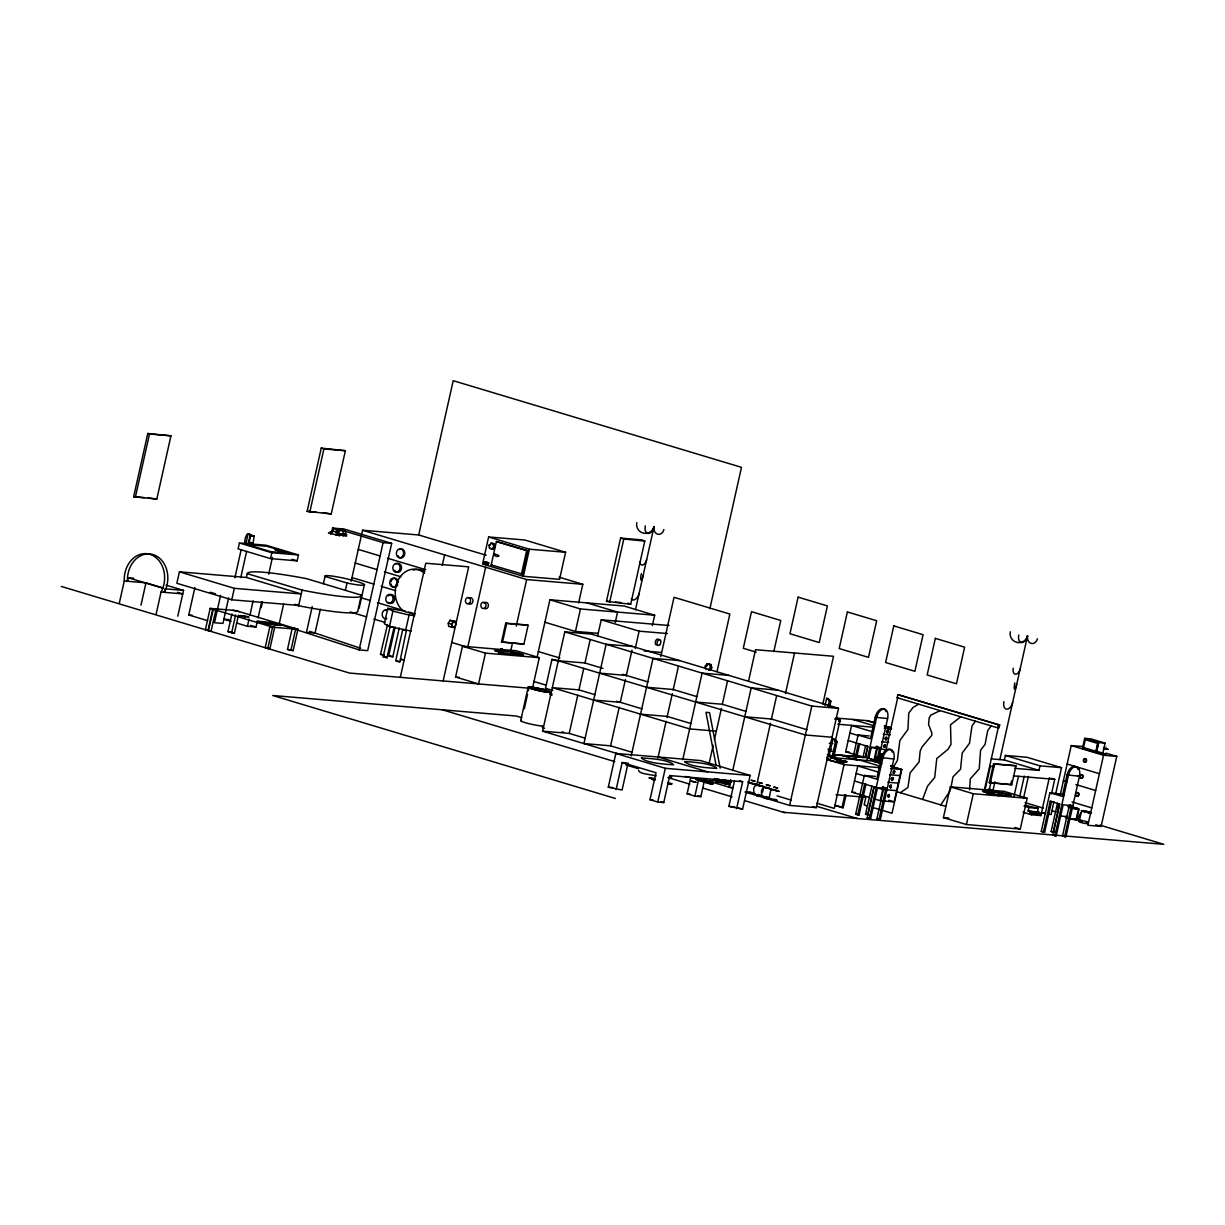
<?xml version="1.0" encoding="UTF-8"?>
<svg xmlns="http://www.w3.org/2000/svg" width="1225" height="1225" viewBox="0 0 1225 1225"><rect width="100%" height="100%" fill="white"/><g stroke="black" fill="none" stroke-linecap="round" stroke-linejoin="round"><path stroke-width="1.5" d="M969.588 789.757L970.292 778.855L979.219 768.902L980.567 750.282L985.084 744.31L987.748 730.452L991.147 725.996M880.698 753.942C878.953 755.274 881.433 753.497 881.051 755.856M881.051 755.228L881.464 754.646M1097.386 747.357L1097.554 746.393L1097.018 747.128M1097.922 744.984L1097.447 745.719L1097.523 744.815M885.078 746.04L884.527 744.54M133.648 496.737L147.781 433.497L170.949 435.824L156.815 499.05L133.648 496.737L144.382 497.641M135.363 497.243L149.496 434.017L170.949 435.824M119.284 603.282L124.276 581.002A25.036 20.167 -85.2 0 1 149.863 554.312A25.036 20.167 -85.2 0 1 161.057 592.058L156.08 614.337M133.801 578.246L128.242 577.771L127.461 581.278A25.036 20.167 -85.2 0 1 153.064 554.573A25.036 20.167 -85.2 0 1 164.257 592.333L165.038 588.827L183.551 590.389L177.778 616.175M140.998 605.119L145.974 582.84L163.492 588.092M179.417 571.83L234.312 588.322L301.289 593.972L246.409 577.465L179.417 571.83L176.859 583.284L231.755 599.791L298.732 605.426L295.072 604.323M207.607 620.646L188.757 614.981L194.867 587.617M205.387 629.742L208.097 629.972L212.874 608.626L215.937 609.545L211.159 630.89L208.449 630.661L205.387 629.742L210.164 608.396L235.537 610.525L297.92 629.282L293.158 650.628L287.492 649.418L292.27 628.073L294.551 628.257M208.449 630.661L213.211 609.315L215.937 609.545M220.592 595.335L214.467 622.713L222.95 623.433L228.662 597.877M239.411 542.981L238.094 548.877L270.495 558.6L297.139 560.851L298.456 554.956L266.055 545.232L239.411 542.981L271.812 552.72L298.456 554.956M234.909 577.741L241.141 549.78M231.755 599.791L234.312 588.322M248.507 534.146C245.812 533.059 242.979 544.053 246.347 544.16M238.446 615.195L234.465 632.973L231.648 632.728L227.957 631.625L231.938 613.847M240.789 577.511L246.623 551.434M247.894 544.482L250.344 534.605M248.491 544.497L250.926 534.85L250.053 534.513M231.648 632.728L235.629 614.95M249.471 542.262L253.054 543.058L254.203 536.075M246.409 577.465L247.266 573.652A83.989 8.345 12.6 0 1 306.464 578.644L361.36 595.136L357.868 610.739A77.895 7.733 12.6 0 1 298.655 605.747L294.995 604.645M244.877 616.558C256.178 617.813 239.564 615.226 244.877 616.558L244.142 616.282M236.547 623.02L247.45 626.297L249.073 619.023M249.9 615.379L253.146 600.832M270.495 558.6L271.812 552.72M247.45 626.297L256.025 627.016L257.25 621.565M258.062 617.921L261.721 601.552M261.185 607.707L262.441 602.118M268.688 574.173L272.425 557.406M272.057 626.618L274.676 627.399M297.92 629.282L272.547 627.215L267.785 648.484L269.913 648.668L274.691 627.322M283.664 603.91L279.147 624.107L359.109 649.908L367.684 650.628L391.663 543.364L343.995 529.032L335.42 528.312L383.088 542.644L391.663 543.364M307.123 511.346L321.256 448.12L345.373 450.723L331.24 513.949L307.123 511.346L316.05 512.096M309.787 512.142L323.921 448.917L345.373 450.723M298.655 605.747L302.146 590.144A77.895 7.733 12.6 0 0 361.36 595.136M290.861 650.429L295.638 629.083M312.207 606.62L306.464 632.314L315.039 633.034L360.671 648.285M331.975 530.976L332.649 527.96L338.054 529.215L337.38 532.247L339.616 535.662L328.453 533.043L331.975 530.976L337.38 532.247L336.324 531.742M332.649 527.96L333.705 528.45L333.032 531.466L330.627 534.069M323.4 583.728L325.023 576.408A20.366 2.021 12.6 0 1 341.913 577.787A20.366 2.021 12.6 0 1 364.407 584.539L359.277 607.462A20.366 2.021 12.6 0 1 358.741 608.151M338.054 529.215L336.4 529.077L336.217 535.386M320.368 609.177L315.039 633.034L309.573 631.396M339.616 535.662L337.442 534.651L340.535 529.292L339.493 528.802L336.829 531.528M340.841 530.287L341.132 528.94L344.883 530.058L346.522 536.198L337.533 534.59M344.883 530.058L343.245 529.92L343.123 535.907M345.419 590.343L347.058 583.023A20.366 2.021 12.6 0 0 364.407 584.539M351.177 581.217L362.569 530.241L418.705 534.973L486.172 555.247M359.109 649.908L383.088 542.644M405.383 611.107L387.804 608.35L384.359 623.785L389.458 626.557L411.187 631.089M384.191 655.36L380.47 654.38L387.544 624.52M389.458 626.557L392.903 611.122L387.804 608.35M389.979 626.511L394.098 627.414L386.916 657.748L383.195 656.768L390.117 626.419M399.243 628.012L392.812 656.768L390.484 656.447L388.692 655.804L395.124 627.047M418.705 534.973L453.204 380.684L741.477 467.322L709.888 608.672M406.424 630.263L399.855 661.791L397.528 661.469L395.721 660.826L402.719 629.558L403.5 629.589M402.719 629.619L405.582 630.416L409.089 615.057L414.647 615.654M400.284 677.333L425.779 563.224L468.654 566.838L443.144 680.947M442.271 565.353L444.614 554.91M539.306 657.672L485.452 653.139L478.562 683.933L455.593 677.027L462.468 646.233L516.337 650.766L539.306 657.672L532.431 688.465M488.622 536.963L482.573 564.021L523.366 576.286L559.549 579.333L565.598 552.276L524.805 540.011L488.622 536.963L529.414 549.229L565.598 552.276M488.423 564.204L484.457 563.087L484.763 561.724L488.729 562.826L488.086 564.174L488.729 562.826M485.1 561.739L484.457 563.087M485.636 567.236L467.736 647.29L451.688 642.451M522.401 574.081L491.194 564.909L496.416 541.511L527.623 550.699L522.401 574.081L521.467 574.004L526.704 550.622L527.623 550.699M501.515 642.007L505.726 623.173L527.179 624.98L528.128 625.271L523.917 644.105L501.515 642.007L523.917 644.105M502.48 642.298L506.675 623.464L528.128 625.271M523.366 576.286L529.414 549.229M510.84 650.307L512.509 642.849M516.261 626.097L526.658 579.563L582.794 584.294L578.644 602.914M510.702 655.436L511.483 651.945L513.903 652.205M520.717 720.56L528.205 687.057M524.3 708.785L527.516 694.437M528.312 690.854L529.108 687.271M537.117 657.044L549.918 599.775L624.122 606.038L654.671 615.21L652.358 625.577M560.039 660.857L551.939 659.387L545.493 688.266L552.781 690.456M618.181 753.88L542.583 731.157L564.786 631.855L591.43 634.091L838.513 708.341L816.309 807.658L789.62 805.407L745.045 792.008M544.895 622.239L575.444 631.426L580.466 608.963L654.671 615.21M542.583 731.157L569.227 733.407L577.741 695.325M716.273 731.157L689.644 728.906L552.307 687.638L578.95 689.889L583.758 668.375M832.005 737.236L805.361 734.985L558.324 660.75L584.968 662.985L590.22 639.511M597.57 636.204L601.245 619.789L669.049 625.5M606.467 601.307L620.6 538.081L642.053 539.888L644.809 541.098L630.676 604.323L606.467 601.307L610.05 601.613M609.652 602.271L623.785 539.031L644.809 541.098M615.256 622.453L617.568 612.087L587.02 602.914M635.469 609.774L654.058 526.582A8.897 8.82 47.5 0 1 643.493 533.212A8.897 8.82 47.5 0 1 636.77 522.585M632.804 646.524L606.115 644.273L583.912 743.575L610.601 745.826L619.237 707.208M625.393 679.63L620.279 702.308L593.635 700.057M626.22 675.94L631.978 650.199M635.254 648.469L639.113 631.166L667.365 633.539M628.103 763.053L622.086 790.033L608.289 787.185L615.838 753.436L700.654 760.587L750.113 775.456L742.564 809.189L728.844 806.356L734.479 781.183M616.129 789.528L622.147 762.562L626.618 762.93M631.227 755.856L653.017 658.376L679.707 660.612M660.78 656.6L674.041 597.295L729.87 614.062L717.023 671.53M651.669 779.008C656.891 777.324 648.76 780.57 655.207 780.065M657.917 758.091L666.14 721.311M666.967 717.62L672.311 693.718M673.122 690.043L678.466 666.14M653.66 779.238L653.844 778.442M657.81 802.053L649.985 799.711L656.018 772.73L622.147 762.562M750.113 775.456L665.298 768.305L657.748 802.038L663.766 802.559L669.738 775.563L742.641 781.718L736.608 808.684M671.775 783.709L669.371 784.322L671.775 783.709L668.237 782.653M682.754 759.745L702.109 673.122L728.798 675.373M704.452 780.463L700.822 796.648L694.866 796.158L687.103 793.815L690.716 777.63M694.866 796.158L698.495 779.973M709.061 763.65L713.18 745.259M714.405 739.732L721.403 708.479M722.214 704.804L727.558 680.886M710.622 784.107L713.042 783.495L710.622 784.107L696.03 779.712L696.213 778.916L710.806 783.311M730.284 784.949L715.89 781.703L716.166 780.509L730.896 782.438M725.322 784.536L725.583 783.342L730.559 783.755M748.552 681.008L755.549 649.709L833.536 656.278L822.832 704.145M727.497 782.683L727.757 781.489M730.667 779.774L729.013 787.185L732.826 787.507M732.734 770.51L751.201 687.883L777.89 690.134M773.817 651.593L780.769 620.478L751.492 611.673L743.299 648.285L756.116 652.129M761.766 795.76C751.859 799.803 750.634 781.519 760.22 785.424M756.514 785.761L770.494 723.225M771.321 719.55L776.665 695.647M769.606 798.118C759.378 802.069 758.673 783.816 768.044 787.767M762.578 792.131L763.788 786.572L761.261 785.684M785.485 693.503L794.535 652.986M774.644 799.374L777.171 800.384L768.978 798.577L771 789.39L773.511 789.604M789.62 805.407L811.823 706.09L838.513 708.341M825.053 705.585L826.676 698.296L828.253 698.618L830.887 701.236L829.662 706.702M828.1 706.381L829.325 700.914L826.676 698.296M829.264 755.121L832.923 738.736L834.501 739.058L837.134 741.676L833.475 758.061L829.264 755.121L830.841 755.457M834.271 755.902L837.594 759.178L836.981 761.889L830.091 760.465L830.688 757.754L827.365 754.462M840.335 721.448L838.681 720.836L840.319 721.525M835.174 741.845L840.182 719.442L836.537 718.355M831.913 757.739L835.572 741.339L832.923 738.736M840.442 721.035L839.661 720.775M833.612 756.284L835.94 742.901M834.225 756.759L834.317 756.851M836.675 760.97L837.043 759.301C840.488 758.505 848.864 765.901 839.002 762.272L836.843 760.143M836.537 760.893L837.211 759.332M839.002 762.272L837.119 760.112M840.702 760.878L842.478 762.011L837.977 760.97M841.483 761.047L836.935 759.944M865.11 757.601L845.679 751.767L851.559 725.506L872.751 731.876M879.55 767.646L844.025 764.645L834.24 808.408L816.815 803.171M846.582 761.965L834.332 758.505M846.215 761.843L843.428 761.077M844.974 761.108L846.199 761.935M853.121 757.157L858.082 735.015L869.122 735.949M834.945 805.438L842.034 807.566L844.882 794.78M842.034 807.566L843.213 807.658L846.077 794.887M855.157 758.091L858.403 743.606L859.705 743.713L856.459 758.214M869.597 797.506L851.942 792.192L857.806 765.947L878.999 772.317M862.875 757.953L865.631 745.566M865.371 756.805L867.744 746.193M865.432 757.387L867.882 746.454L858.403 743.606M886.088 711.618A9.341 5.467 -73.3 0 0 880.515 709.153A9.341 5.467 -73.3 0 0 875.232 717.237L870.424 738.721L858.082 735.015M867.147 759.745L876.564 717.651A9.341 5.467 -73.3 0 1 884.113 709.045A9.341 5.467 -73.3 0 1 887.604 718.57L878.968 757.142M857.76 814.839L864.651 784.046L865.952 784.153L859.077 814.947L855.662 814.212L864.329 775.456L875.37 776.39M868.847 758.122L871.297 747.204L881.02 748.016L876.059 746.53M877.131 746.025L873.946 760.25L870.408 759.194M874.344 761.873L877.605 747.281L879.703 747.908L876.855 760.679M868.969 815.054L865.554 814.303L871.894 786.006M878.555 760.863L879.994 754.401M879.504 759.24L880.576 754.447M867.668 814.947L873.992 786.634M880.132 759.316L881.219 754.493M882.306 786.955L887.283 788.456L877.544 787.629L870.623 818.591L869.321 818.484L867.208 817.841L874.129 786.894L875.446 787.001M869.321 818.484L882.812 758.076A9.341 5.467 -73.3 0 1 890.361 749.47A9.341 5.467 -73.3 0 1 893.852 759.01L880.331 819.479L879.014 819.372L876.916 818.744L883.853 787.706L885.951 788.349L879.014 819.372M984.242 790.493L998.207 728.002L897.159 697.745L897.864 694.621L999.677 724.94L998.987 728.063L997.671 727.956L998.375 724.832L999.677 724.94M885.782 751.093L897.695 697.791M874.895 799.098L880.193 800.691L883.378 786.465M880.193 800.691L894.143 801.87L901.37 769.56L890.529 766.299M891.356 766.375L901.814 769.514L892.03 813.278L872.874 807.52M943.418 817.626L950.309 786.833L1004.178 791.365L1027.147 798.271L1020.272 829.065L966.403 824.532L943.418 817.626L948.808 818.086M966.403 824.532L973.278 793.739L1027.147 798.271M984.686 791.61L990.336 766.299L994.088 766.605M989.356 782.607L993.567 763.788L1015.02 765.594L1015.969 765.87L1011.758 784.704L989.356 782.607L1011.758 784.704M990.305 782.897L994.516 764.063L1015.969 765.87M989.172 790.278L991.178 781.305M992.862 790.998L994.93 781.764M999.876 759.607L1027.561 635.775A8.897 8.82 47.5 0 1 1016.98 642.421A8.897 8.82 47.5 0 1 1010.273 631.794M991.255 758.888L1004.347 759.99L1005.357 755.442L1026.918 757.264L1061.539 767.677L1055.567 794.367M998.543 796.051L999.324 792.544L1000.396 792.621M1010.809 784.413L1011.574 780.999M1013.948 796.51L1018.465 776.282M1019.767 796.296L1024.284 776.068M1023.472 798.486L1028.403 776.42M1028.081 811.103L1028.862 807.597L1038.203 808.393L1037.422 811.884L1028.081 811.103L1039.596 812.543L1039.321 813.737L1029.98 812.941L1030.24 811.746M1014.652 768.335L1038.984 770.387L1039.994 765.855L1061.539 767.677M1031.603 814.793L1031.879 813.522L1041.235 814.303L1040.944 815.574L1031.603 814.793L1023.013 812.206M1045.139 813.645L1041.526 812.558L1049.32 777.707M1043.363 832.051L1050.238 801.257L1051.555 801.38L1044.665 832.173L1041.265 831.423L1049.917 792.667L1064.494 794.658M1051.448 794.014L1054.74 779.345L1051.127 778.258M1053.929 801.701L1051.065 814.533L1048.309 814.303M1051.157 831.53L1054.572 832.265L1051.157 831.53L1057.481 803.217M1057.16 808.638L1057.941 805.147M1060.283 794.719L1071.263 745.566L1082.594 746.515M1053.255 832.158L1059.579 803.845M1077.939 769.285A9.341 5.467 -73.3 0 0 1072.35 766.804A9.341 5.467 -73.3 0 0 1067.067 774.904L1062.274 796.388L1049.917 792.667M1050.238 801.257L1059.732 804.105L1052.811 835.067L1054.909 835.695L1068.414 775.303A9.341 5.467 -73.3 0 1 1075.963 766.697A9.341 5.467 -73.3 0 1 1079.455 776.237L1065.918 836.706L1064.617 836.598L1062.519 835.971L1069.456 804.932L1071.553 805.56L1064.617 836.598M1054.909 835.695L1056.226 835.802L1063.132 804.856L1072.87 805.667M1082.441 748.383L1084.692 738.353L1090.985 738.889L1105.057 743.116L1102.806 753.145L1096.513 752.609L1082.441 748.383L1085.595 748.659M1069.088 818.514L1076.071 819.632L1078.031 810.812M1068.812 818.759L1076.607 820L1079.026 809.189L1077.403 808.423M1088.367 823.92C1078.72 822.542 1073.973 821.944 1082.533 810.69M1088.458 822.067L1079.562 819.862L1081.154 812.527M1096.513 752.609L1098.748 742.595L1105.057 743.116M1116.756 756.376L1103.541 755.258L1087.877 825.283L1101.107 826.4L1116.756 756.376L1106.007 753.145M846.98 761.95L843.535 760.97L844.331 761.521M950.631 789.114L953.019 776.818L960.538 769.239L962.207 753.053L969.496 743.269L971.992 725.904L975.345 721.249M891.218 786.848L890.988 785.133L890.575 787.966M893.469 766.972L897.389 760.465L899.854 740.528L907.939 729.396L908.766 713.057L913.146 707.361L918.627 704.191M922.624 799.435L927.493 786.236L934.736 777.385L936.773 758.535L947.92 749.394L951.013 744.341L950.508 724.817L960.722 716.855M880.239 754.003L879.826 754.845M881.51 754.585L880.775 753.972M894.449 772.362L893.163 773.281M448.258 623.249L449.988 620.309L455.501 621.504L455.884 624.612L454.138 627.567L448.641 626.373L448.258 623.249L451.627 624.26L452.01 627.384M451.627 624.26L453.373 621.32L455.501 621.504M950.11 790.891L940.754 804.886M884.802 746.745L883.286 746.622L884.971 744.662L885.047 747.173L883.73 746.76L884.726 744.693M488.882 545.309L491.837 543.15L494.257 543.869L494.885 546.855L493.078 549.106L489.51 548.279L488.882 545.309L490.046 545.401M491.929 549.014L493.721 546.748L493.093 543.778L490.674 543.043M705.906 669.386L705.232 666.155L707.162 663.72L711.082 664.624L711.756 667.839L709.811 670.274L708.509 670.167L710.439 667.732L709.765 664.517L707.162 663.72M708.463 663.843L706.534 666.278L705.232 666.155M900.298 792.728L907.924 787.491L910.068 772.975L919.072 761.965L920.189 750.986L922.088 746.852L931.674 735.475L931.903 733.025L928.581 724.465L929.208 717.819L930.847 715.124L940.08 710.638M887.359 732.887L887.972 730.222L887.574 733.055M882.643 756.744L881.097 755.641M892.658 777.661C889.151 781.581 895.95 779.85 892.443 777.492M638.669 770.448C638.746 773.94 651.777 774.567 656.232 775.915M725.552 780.126L722.643 779.712M250.926 534.85L247.282 534.054M406.838 630.523L405.582 630.416M380.47 654.38L381.725 654.487M383.195 656.768L385.523 657.09M388.692 655.804L389.948 655.911M495.987 650.674L497.825 651.777M649.128 777.906C662.939 780.8 643.493 777.171 651.118 778.074M761.46 786.19L757.816 785.332L759.944 785.592M763.803 786.695L755.595 784.766M761.399 796.189L763.895 796.403M768.978 798.47L771.474 798.685M987.09 793.601L988.024 793.632M1079.026 809.189L1077.433 809.082M1081.889 810.674L1084.615 811.945M1078.781 821.378L1082.027 821.653M882.812 754.033L881.954 756.836M881.112 754.983L882.184 753.957L883.332 754.508M879.872 754.049L880.438 753.528M668.728 777.339L671.729 776.972L670.167 775.777M1009.614 795.393L1010.104 794.994M1105.103 748.659L1105.823 748.781M250.666 534.789L249.716 534.712M251.339 535.447L251.692 535.784M254.218 536.305L253.866 535.968M245.23 543.686L246.332 543.854M241.019 615.608L239.733 615.654L240.544 615.547M496.722 650.705L494.594 650.49L503.904 653.293M499.004 652.833L501.025 653.155M748.153 782.254L748.965 782.239L748.138 781.734M989.57 794.244L990.397 794.382M773.587 789.911L776.987 790.799L774.843 790.11M1069.333 806.647L1068.69 807.03M1066.454 817.32L1065.337 817.519L1067.526 818.392M879.657 755.381L879.795 754.141M510.657 651.7L522.325 654.181M147.949 497.932L156.815 499.05M323.201 512.693L331.24 513.949M493.093 543.778L494.257 543.869M344.577 531.42L339.187 530.149M493.721 546.748L494.885 546.855M489.51 548.279L493.078 549.106M484.472 564.174L488.285 564.495M491.194 564.909L492.113 564.985M285.012 552.444L282.516 551.663L283.281 551.832M615.409 602.057L620.769 602.516M124.276 581.002L145.974 582.84M161.057 592.058L182.755 593.895L177.502 592.318M575.444 631.426L597.708 633.31M454.108 627.215L452.209 627.047L451.872 624.275L453.418 621.672L455.302 621.825L455.654 624.597M239.243 611.643L232.719 610.295M644.273 650.996L661.224 652.42M188.757 614.981L192.141 615.272M270.403 622.438L256.837 621.152L267.724 624.413M228.983 619.636L223.838 619.207L231.112 621.381M272.088 626.542L269.929 626.434L272.547 627.215M709.765 664.517L711.082 664.624M710.439 667.732L711.756 667.839M495.911 650.46L511.483 651.945M505.848 653.446L522.263 654.395M227.957 631.625L234.465 632.973M897.159 697.745L898.476 697.852M599.653 673.168L626.297 675.404M287.492 649.418L293.158 650.628M646.555 687.256L673.199 689.507L696.841 696.612M455.593 677.027L459.176 677.318M695.647 702.017L722.291 704.268L745.933 711.373M528.71 688.159L349.523 673.061L61.25 586.423M536.106 688.772L545.293 689.553M887.604 718.57L875.232 717.237M835.756 718.003L867.683 720.698L874.65 722.796M834.654 718.983L840.182 719.442M837.778 724.205L873.303 727.206M884.266 728.125L891.249 728.722M884.649 728.247L891.632 728.829M744.739 716.778L771.382 719.014L807.045 729.732M883.302 734.296L890.284 734.878M640.537 714.16L667.181 716.411L690.823 723.5M881.617 741.814L888.6 742.396M829.233 743.253L832.908 743.56M886.915 749.914L871.159 747.434M827.993 749.149L831.622 749.455M845.679 751.767L849.17 752.058M828.222 750.894L832.005 751.216M875.553 761.889A2.634 1.547 -73.3 0 0 877.161 759.561A2.634 1.547 -73.3 0 0 876.625 757.035L893.852 759.01M876.625 757.035L882.49 758.137A2.94 1.715 -73.3 0 0 881.908 758.734M833.505 754.631L859.613 756.836M834.363 754.784L865.861 757.433L878.187 761.138M834.378 757.8L873.93 761.138L880.913 763.236M1013.427 775.854L1054.74 779.345M890.606 765.625L894.051 765.916M890.529 768.565L901.814 769.514M889.549 774.736L900.023 775.609M887.88 782.254L898.338 783.127M983.752 791.059L987.442 791.365M991.117 791.672L1003.306 793.096M999.324 792.544L982.419 791.105L988.407 793.111M1009.247 795.53L992.633 793.923M896.654 790.646L882.704 789.467L875.645 787.353M1024.789 805.162L1038.203 808.393M851.942 792.192L855.418 792.498M715.89 781.703L722.52 782.27M836.032 794.765L865.861 797.276L864.161 804.902L867.637 805.958M1041.526 812.558L1045.645 812.91M1059.395 815.911L1066.944 816.539M746.255 791.748L750.343 792.606M755.167 794.596L760.174 795.01L758.198 794.489M762.991 796.939L768.764 797.613M773.067 799.435L775.578 799.634M608.289 787.185L612.76 787.553M687.103 793.815L690.088 794.076M865.554 814.303L866.871 814.426M855.662 814.212L859.077 814.947M1041.265 831.423L1044.665 832.173M867.208 817.841L870.623 818.591M876.916 818.744L880.331 819.479M649.985 799.711L652.971 799.956M728.844 806.356L734.801 806.862M783.326 812.267L1163.75 844.316L1099.882 825.114M1062.519 835.971L1065.918 836.706M1008.451 795.285L1011.467 795.469L1009.323 794.658M714.757 778.595L719.626 779.345M247.986 534.023L245.98 543.793M251.676 535.478L251.355 535.677M504.792 653.323L523.626 654.854L518.818 653.262M501.729 653.645L502.694 653.752L501.377 653.583M989.815 789.957C983.507 788.533 994.991 790.768 989.739 790.064M987.687 793.57L987.197 793.662M994.501 794.29L989.892 793.433M1070.267 806.754L1067.756 806.54L1070.313 807.597M1076.499 808.975L1077.908 809.22M1082.242 810.613L1083.451 810.797M1089.561 812.971L1090.771 813.17M755.136 793.907L747.847 792.391M501.76 648.622L501.882 648.653M501.515 649.25C506.078 650.138 497.549 648.484 501.882 649.128M505.42 653.538L502.066 652.833M500.198 653.032L498.881 652.864L499.846 653.231M240.82 615.608L242.244 615.823M396.517 660.857L399.855 661.791M989.218 794.183L990.045 794.168M1075.351 808.791L1076.867 809.097M1083.222 810.72L1088.535 811.823M1088.428 812.787L1089.791 813.063M751.645 783.188L750.481 783.081L753.88 783.74M1001.223 792.606L1008.757 794.336M248.399 534.1L249.333 534.284M251.967 535.493L253.56 535.846M253.575 536.244L251.523 535.769M250.574 544.191C245.337 543.272 254.754 545.906 252.12 544.574M246.225 543.808L247.634 544.114M247.649 544.467L246.7 544.268M242.917 616.573L245.214 616.941L244.617 616.451M402.183 659.433C396.686 658.591 407.466 661.24 403.239 659.678M1071.186 806.831L1074.111 807.428M1071.416 806.938L1072.702 807.183M1075.581 808.898L1071.232 807.933M1084.431 810.919L1087.142 811.517M991.745 793.907L983.782 791.917M1088.581 812.864L1081.185 810.644M989.371 794.259L988.376 794.06M751.828 782.974C740.911 781.305 762.348 786.542 753.942 783.479M274.921 549.657L275.135 549.703M843.658 762.93L838.635 761.628M1104.537 753.743C1098.121 752.563 1109.176 755.595 1105.654 754.033M829.325 700.914L830.887 701.236M835.572 741.339L837.134 741.676M834.746 757.632L835.894 758.903M830.688 757.754L840.273 759.898M843.581 760.817L846.705 761.475M837.134 759.454L841.131 760.434M837.533 759.852L841.192 760.74M837.364 760.357L841.054 761.292M837.67 760.664L841.284 761.567M838.298 761.276L842.892 762.425M270.832 624.245L264.646 622.499M515.25 652.343L517.241 652.757M281.888 551.51L279.79 550.821M501.04 653.568L499.616 653.201M242.183 615.853L243.653 616.206M390.469 656.003L392.812 656.768M1072.671 808.286L1074.157 808.623M988.361 793.662L989.356 793.892M774.552 789.803L779.207 791.319L771 789.39M749.792 792.054L751.92 792.544M274.109 624.49L267.862 622.867M272.042 624.275L265.978 622.652M277.493 624.765L272.302 623.265M276.728 624.75L271.2 623.219M340.535 529.292L343.245 529.92M333.705 528.45L336.4 529.077M337.84 533.243L346.828 534.835L344.654 533.824M1106.053 747.066L1106.037 747.189M275.625 624.689L269.684 623.066M392.903 611.122L409.089 615.057M268.091 623.908L261.997 622.101M1005.005 793.463L1010.166 794.78M249.303 534.314L250.222 534.529M498.728 652.159L500.443 652.573M1074.034 807.474L1076.821 808.148M988.82 793.8L989.785 794.014M242.244 616.435L240.835 616.098M382.797 654.701L384.175 655.099M766.023 796.847L767.998 797.368M839.094 720.882L840.044 721.142M684.821 776.466L705.11 780.478L714.864 780.692L713.317 779.483M1075.32 807.796L1077.877 808.5M1088.397 811.823L1089.745 812.16M501.362 653.293L502.311 653.522M988.039 793.923L986.845 793.601M1086.131 822.557L1088.336 823.231M386.043 657.228L387.314 657.733M768.243 788.058L769.423 788.533L765.64 787.69L771.628 789.038L763.42 787.124M321.256 448.12L323.921 448.917M620.6 538.081L623.785 539.031M147.781 433.497L149.496 434.017M496.416 541.511L526.704 550.622M559.09 577.174L582.794 584.294M1084.692 738.353L1098.748 742.595M484.763 561.724L488.392 562.811M362.569 530.241L526.658 579.563M1097.539 751.553L1102.806 753.145M1071.263 745.566L1103.541 755.258M897.864 694.621L998.375 724.832M549.918 599.775L580.466 608.963M601.245 619.789L639.113 631.166M358.282 549.413L380.163 555.997M387.452 558.187L425.749 569.686M1067.143 764.017L1099.407 773.71M1078.123 775.823L1079.455 776.237L1067.067 774.904M1005.357 755.442L1039.994 765.855M355.235 563.056L377.116 569.625M384.405 571.815L400.82 576.745M1004.347 759.99L1038.984 770.387M885.108 725.935L890.345 727.512M866.856 720.637L875.569 723.255M884.282 725.874L891.249 727.956M1063.392 780.8L1066.975 781.872M1075.933 784.567L1095.655 790.493M564.786 631.855L811.823 706.09M852.906 719.458L873.823 725.736M993.567 763.788L994.516 764.063M505.726 623.173L506.675 623.464M292.025 559.32L297.139 560.851M351.988 577.572L373.87 584.141M381.159 586.346L395.752 590.726M849.874 733.025L858.71 735.674M325.023 576.408L347.058 583.023M1072.043 801.962L1091.766 807.888M449.988 620.309L453.373 621.32M848.19 740.543L857.025 743.192M584.968 662.985L602.93 668.391M622.698 674.332L647.933 681.912M361.099 597.769L370.21 600.51M377.499 602.7L403.025 610.372M408.66 611.995L415.321 614.001M538.342 651.562L559.902 658.039M413.744 614.23L403.745 611.214A22.586 18.191 -85.2 0 1 398.493 579.486A22.586 18.191 -85.2 0 1 424.539 573.3M450.769 626.542L454.138 627.567M551.939 659.387L559.228 661.577M1025.049 802.635L1043.302 808.117M1052.428 810.858L1056.088 811.961M1076.009 818.851L1079.592 819.938M1095.732 824.793L1101.107 826.4M1024.023 806.142L1028.862 807.597M873.103 761.062L881.816 763.68M247.266 573.652L302.146 590.144M1037.422 811.884L1039.596 812.543M950.309 786.833L973.278 793.739M1039.321 813.737L1041.235 814.303M859.154 759.898L880.071 766.176M841.682 755.396L857.546 760.174M1035.799 814.028L1040.944 815.574M1029.98 812.941L1031.879 813.522M350.151 611.933L366.551 616.879M373.839 619.069L384.788 622.346M462.468 646.233L485.452 653.139M826.599 759.408L844.025 764.645M578.95 689.889L595.12 694.743M616.68 701.221L641.931 708.816M864.329 775.456L876.671 779.161L881.479 757.678A9.341 5.467 -73.3 0 1 886.762 749.593A9.341 5.467 -73.3 0 1 892.336 752.058M856.122 773.465L864.957 776.114M1054.112 835.174L1056.226 835.802M533.579 681.406L546.166 685.188M896.868 791.687L945.577 806.341M1014.958 827.472L1020.272 829.065M854.438 780.983L863.273 783.632M864.651 784.046L874.129 786.894M210.302 592.242L215.447 593.788M888.845 800.277L894.143 801.87M166.018 585.121L183.551 590.389M128.242 577.771L163.292 588.306M270.235 622.285L281.122 625.546L267.555 624.26L258.062 621.397M210.164 608.396L269.929 626.358L265.167 647.703L269.913 648.668M250.574 625.378L256.025 627.016M836.124 805.529L843.213 807.658M739.532 780.784L742.641 781.718M658.238 757.019L707.698 771.872M521.835 717.682L516.368 716.043L272.762 695.509L615.348 798.47M817.152 806.433L857.286 818.499M569.227 733.407L585.397 738.262M610.601 745.826L632.253 752.334M725.583 780.386L731.08 782.04M777.094 795.867L791.35 800.155M812.742 806.586L816.309 807.658M716.166 780.509L725.583 783.342M703.548 779.529L732.565 788.257M615.838 753.436L665.298 768.305M697.117 778.702L713.042 783.495M696.933 779.498L712.858 784.291M442.409 709.811L614.705 761.582M625.699 764.89L638.531 768.749M667.855 777.553L689.843 784.168M702.675 788.027L731.999 796.847M744.831 800.691L784.98 812.757M651.853 778.212L655.39 779.268M668.054 783.449L671.591 784.505M697.729 795.714L700.822 796.648M737.909 807.78L742.564 809.189M660.597 801.609L663.766 802.559M889.273 794.55C884.236 795.699 891.693 799.037 888.891 794.428M1089.53 812.144L1090.74 812.481M1068.889 807.229L1069.946 807.566M247.879 544.222L248.767 544.558M1074.402 818.974L1076.208 819.617M501.714 653.384L502.556 653.614M1090.449 812.451L1091.444 812.772M1075.045 819.004L1076.607 820M240.544 615.961L239.733 615.654M627.92 603.113L630.676 604.323M841.529 760.878L842.478 762.011M843.612 763.175L840.166 759.791L837.64 759.255L840.702 762.348M839.431 759.73L842.417 762.685M838.558 759.546L841.468 762.379M834.485 758.076L835.695 759.148M826.752 757.157L830.091 760.465M893.423 773.266L893.745 770.984L895.046 771.398L893.821 773.496L893.102 771.138L894.602 771.275M720.147 768.197L709.551 712.644L705.968 712.337L716.15 765.686M484.013 603.358A3.2 2.572 -85.2 0 1 487.489 603.052A3.2 2.572 -85.2 0 1 487.902 607.324A3.2 2.572 -85.2 0 1 484.503 608.366M399.381 549.596A4.502 3.629 -85.2 0 1 404.327 551.097A4.502 3.629 -85.2 0 1 402.933 557.283A4.502 3.629 -85.2 0 1 397.987 555.782M396.15 564.082A4.502 3.629 -85.2 0 1 401.096 565.582A4.502 3.629 -85.2 0 1 399.702 571.769A4.502 3.629 -85.2 0 1 394.756 570.268M392.077 579.609A4.502 3.629 -85.2 0 1 396.058 578.522A4.502 3.629 -85.2 0 1 398.248 582.61M397.742 584.876A4.502 3.629 -85.2 0 1 392.015 585.979M391.449 585.06A4.502 3.629 -85.2 0 1 391.097 583.988M391.112 581.661A4.502 3.629 -85.2 0 1 391.495 580.558M390.071 594.707A4.502 3.629 -85.2 0 1 394.603 598.933A4.502 3.629 -85.2 0 1 389.979 603.404M389.106 602.976A4.502 3.629 -85.2 0 1 388.371 602.287M388.432 595.932A4.502 3.629 -85.2 0 1 389.198 595.182M386.549 618.763A4.502 3.629 -85.2 0 1 385.676 618.334M385.768 610.54A4.502 3.629 -85.2 0 1 387.59 609.897M469.083 598.183A3.2 2.572 -85.2 0 1 472.483 599.01A3.2 2.572 -85.2 0 1 471.993 603.297A3.2 2.572 -85.2 0 1 468.517 603.221M386.687 618.564A4.502 3.629 -85.2 0 1 382.2 613.756A4.502 3.629 -85.2 0 1 387.651 610.295M413.024 570.038A22.586 18.191 -85.2 0 1 424.815 571.417M639.174 593.16A7.411 4.333 -73.3 0 1 631.212 598.841M645.284 525.847A7.411 4.333 -73.3 0 0 648.071 533.411A7.411 4.333 -73.3 0 0 654.058 526.582A6.324 5.099 -85.2 0 0 657.595 534.207A6.324 5.099 -85.2 0 0 663.889 529.537M646.662 559.657A5.819 3.399 -73.3 0 1 642.895 564.909A5.819 3.399 -73.3 0 1 639.618 561.938M643.171 575.275A5.65 1.072 -78.5 0 1 641.027 579.992A5.65 1.072 -78.5 0 1 641.318 573.729M656.998 644.886A3.032 1.776 -73.3 0 1 655.605 641.088A3.032 1.776 -73.3 0 1 658.897 640.032M1076.561 793.142A1.807 1.455 -85.2 0 1 1078.612 793.08A1.807 1.455 -85.2 0 1 1078.582 795.622A1.807 1.455 -85.2 0 1 1076.53 795.699M1018.787 635.04A7.411 4.333 -73.3 0 0 1021.558 642.62A7.411 4.333 -73.3 0 0 1027.561 635.775A6.324 5.099 -85.2 0 0 1031.098 643.401A6.324 5.099 -85.2 0 0 1037.391 638.746M1012.677 702.354A7.411 4.333 -73.3 0 1 1006.674 709.183A7.411 4.333 -73.3 0 1 1003.903 701.619M1016.673 684.484A5.65 1.072 -78.5 0 1 1014.514 689.2A5.65 1.072 -78.5 0 1 1014.821 682.938M1020.165 668.865A5.819 3.399 -73.3 0 1 1015.464 674.225A5.819 3.399 -73.3 0 1 1013.274 668.283M878.631 758.704A2.94 1.715 -73.3 0 1 879.688 757.295M881.433 759.546A2.94 1.715 -73.3 0 0 881.403 762.991L878.34 762.731A2.634 1.547 -73.3 0 0 879.948 760.403A2.634 1.547 -73.3 0 0 879.428 757.877M563.622 732.014A10.979 1.087 12.6 0 1 561.509 732.075M544.513 728.324A10.979 1.087 12.6 0 1 543.058 726.9M543.088 725.797A11.561 1.148 12.6 0 1 529.016 723.684A11.561 1.148 12.6 0 1 521.467 720.423M551.908 695.218A10.979 1.087 12.6 0 1 551.847 693.855M551.572 694.851A9.785 0.98 12.6 0 1 551.541 694.07M885.001 738.415C885.935 743.146 887.819 733.959 885.001 738.415M885.445 738.553C886.379 743.284 888.263 734.097 885.445 738.553M886.563 731.417C888.048 736.501 889.809 726.915 886.563 731.417M887.865 795.837C888.37 800.139 890.269 791.672 887.865 795.837M889.58 786.327C891.065 791.411 892.826 781.841 889.58 786.327M891.249 778.855C892.137 783.51 894.143 774.583 891.249 778.855M494.977 554.205C492.955 557.972 504.7 556.334 494.977 554.205M798.118 597.142L789.941 633.738L819.219 642.543L827.396 605.931L798.118 597.142M847.378 611.949L839.202 648.546L868.479 657.35L876.671 620.738L847.378 611.949M893.791 625.883L885.598 662.495L914.891 671.285L923.068 634.688L893.791 625.883M935.349 638.378L927.172 674.975L956.449 683.78L964.626 647.183L935.349 638.378M1085.304 739.701L1083.543 747.572L1095.885 751.277L1097.646 743.407L1085.304 739.701M1096.804 747.893L1096.605 750.573L1096.804 747.893M1103.511 748.261L1107.905 749.302L1103.511 748.261M641.471 757.953C646.08 762.945 664.103 764.247 673.566 764.768C668.957 759.776 650.919 758.474 641.471 757.953M684.622 761.582C689.231 766.59 707.269 767.891 716.717 768.412C712.108 763.42 694.07 762.103 684.622 761.582M691.467 781.198L695.907 782.3L691.467 781.198M751.231 780.279L754.891 781.183L751.231 780.279M758.551 782.484L762.21 783.388L758.551 782.484M766.391 784.827L770.035 785.746L766.391 784.827M773.955 787.108L777.615 788.012L773.955 787.108M989.233 789.191L990.106 789.405L989.233 789.191M267.142 546.304L247.435 544.65L270.725 551.633L290.417 553.302L267.142 546.304M275.977 549.979L284.001 552.383L275.977 549.979M839.921 762.18L837.425 759.745L839.829 762.164M469.788 602.914A3.2 2.572 -85.2 0 0 468.67 597.601A3.2 2.572 -85.2 0 0 465.485 601.613A3.2 2.572 -85.2 0 0 469.788 602.914M485.238 607.554A3.2 2.572 -85.2 0 0 484.135 602.256A3.2 2.572 -85.2 0 0 480.935 606.268A3.2 2.572 -85.2 0 0 485.238 607.554M402.535 556.441A4.502 3.629 -85.2 0 0 400.988 548.968A4.502 3.629 -85.2 0 0 396.471 554.603A4.502 3.629 -85.2 0 0 402.535 556.441M398.967 570.896A4.502 3.629 -85.2 0 0 397.405 563.423A4.502 3.629 -85.2 0 0 392.903 569.058A4.502 3.629 -85.2 0 0 398.967 570.896M395.889 585.718A4.502 3.629 -85.2 0 0 394.343 578.246A4.502 3.629 -85.2 0 0 389.841 583.881A4.502 3.629 -85.2 0 0 395.889 585.718M391.954 602.011A4.502 3.629 -85.2 0 0 390.408 594.523A4.502 3.629 -85.2 0 0 385.89 600.173A4.502 3.629 -85.2 0 0 391.954 602.011M659.754 644.718A3.032 1.776 -73.3 0 0 660.045 639.726A3.032 1.776 -73.3 0 0 657.044 643.156A3.032 1.776 -73.3 0 0 659.754 644.718M1085.794 761.613A1.807 1.455 -85.2 0 0 1085.166 758.627A1.807 1.455 -85.2 0 0 1083.375 760.893A1.807 1.455 -85.2 0 0 1085.794 761.613M1086.177 761.644A1.807 1.455 -85.2 0 0 1085.549 758.658A1.807 1.455 -85.2 0 0 1083.757 760.924A1.807 1.455 -85.2 0 0 1086.177 761.644M1082.226 777.615A1.807 1.455 -85.2 0 0 1081.598 774.629A1.807 1.455 -85.2 0 0 1079.792 776.88A1.807 1.455 -85.2 0 0 1082.226 777.615M1082.609 777.645A1.807 1.455 -85.2 0 0 1081.981 774.659A1.807 1.455 -85.2 0 0 1080.174 776.91A1.807 1.455 -85.2 0 0 1082.609 777.645M1078.153 795.592A1.807 1.455 -85.2 0 0 1077.525 792.606A1.807 1.455 -85.2 0 0 1075.718 794.857A1.807 1.455 -85.2 0 0 1078.153 795.592M532.553 689.108A11.561 1.148 12.6 0 0 550.576 692.293A11.561 1.148 12.6 0 0 535.034 687.623A11.561 1.148 12.6 0 0 532.553 689.108M533.12 689.154A10.612 1.057 12.6 0 0 549.657 692.079A10.612 1.057 12.6 0 0 535.386 687.792A10.612 1.057 12.6 0 0 533.12 689.154"/></g></svg>
